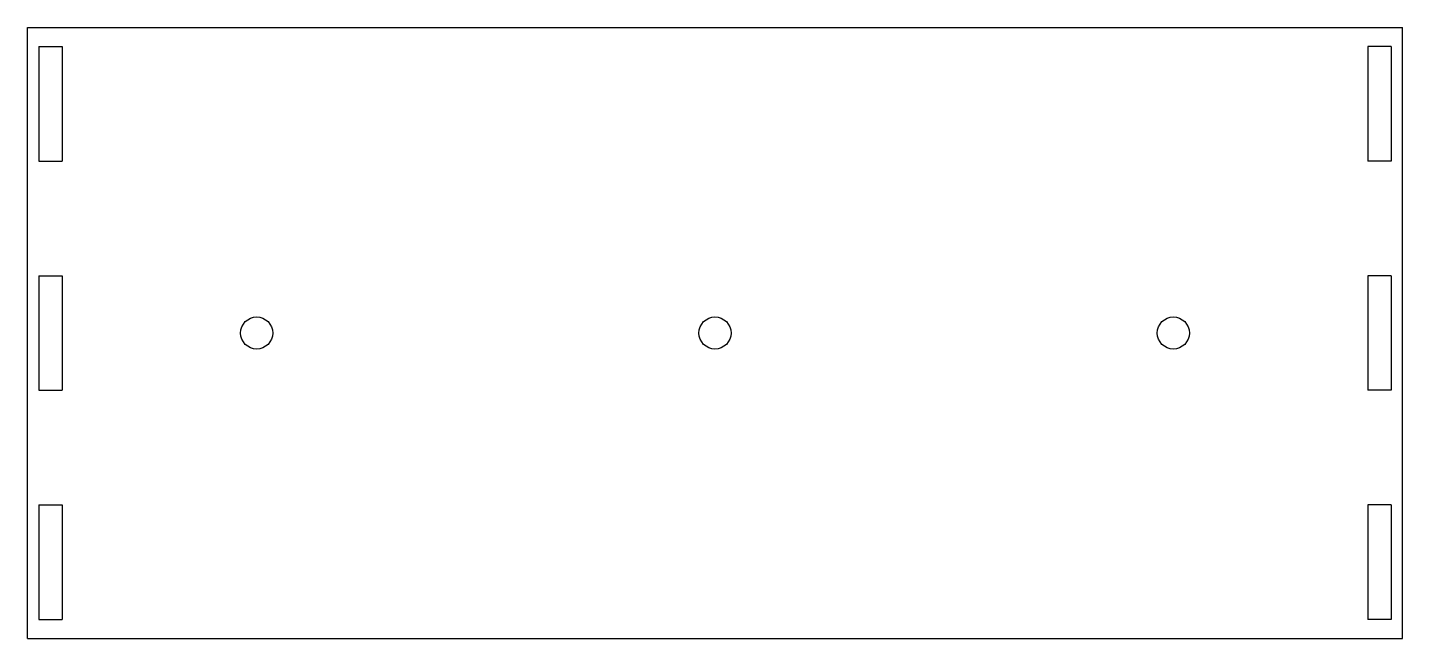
# Model space of a CAD drawing. Header units: millimetres. Extents: x 8.3 to 98.3, y 8.5 to 48.5.
import ezdxf

# ---------------------------------------------------------------- set-up
doc = ezdxf.new("R2010")
doc.units = ezdxf.units.MM

msp = doc.modelspace()

# ---------------------------------------------------------------- linework, layer by layer
at = {"color": 7, "linetype": 'Continuous', "lineweight": 25}
for p, q in [((8.307, 8.468), (8.307, 48.468)), ((8.307, 48.468), (98.307, 48.468)), ((98.307, 8.468), (98.307, 48.468)), ((9.057, 47.218), (9.057, 39.718)), ((9.057, 47.218), (10.582, 47.218)), ((10.582, 47.218), (10.582, 39.718)), ((96.032, 47.218), (96.032, 39.718)), ((97.557, 47.218), (96.032, 47.218)), ((97.557, 47.218), (97.557, 39.718)), ((9.057, 39.718), (10.582, 39.718)), ((97.557, 39.718), (96.032, 39.718)), ((9.057, 32.218), (9.057, 24.718)), ((9.057, 32.218), (10.582, 32.218)), ((10.582, 32.218), (10.582, 24.718)), ((96.032, 32.218), (96.032, 24.718)), ((97.557, 32.218), (96.032, 32.218)), ((97.557, 32.218), (97.557, 24.718)), ((9.057, 24.718), (10.582, 24.718)), ((97.557, 24.718), (96.032, 24.718)), ((9.057, 17.218), (9.057, 9.718)), ((9.057, 17.218), (10.582, 17.218)), ((10.582, 17.218), (10.582, 9.718)), ((96.032, 17.218), (96.032, 9.718)), ((97.557, 17.218), (96.032, 17.218)), ((97.557, 17.218), (97.557, 9.718)), ((9.057, 9.718), (10.582, 9.718)), ((97.557, 9.718), (96.032, 9.718)), ((8.307, 8.468), (98.307, 8.468))]:
    msp.add_line(p, q, dxfattribs=at)
for centre in [(23.307, 28.468), (53.307, 28.468), (83.307, 28.468)]:
    msp.add_circle(centre, 1.05, dxfattribs=at)

doc.saveas('drawing.dxf')
